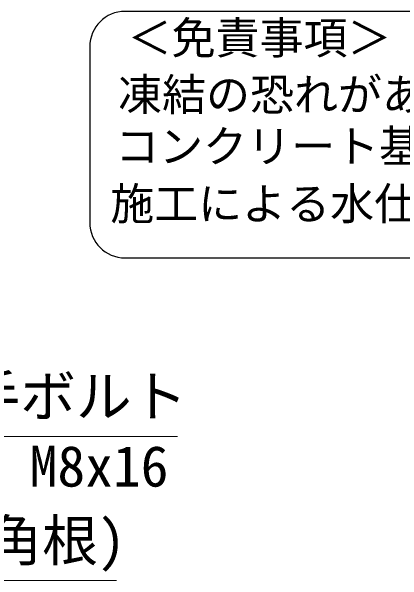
# Model space of a CAD drawing. Units: millimetres, scale not verified. Extents: x -4200 to 4200, y -2970 to 2970.
# Drawn here: x 1640 to 2101, y -2350 to -1679 of the extents above; entities that cross this region are included whole.
import ezdxf
from ezdxf.enums import TextEntityAlignment as Align

# ---------------------------------------------------------------- set-up
doc = ezdxf.new("R2010")
doc.units = ezdxf.units.MM
doc.header["$LTSCALE"] = 10
doc.layers.add('0-1_D-TTL-TXT', color=7, linetype='Continuous', lineweight=25)
doc.layers.add('0-2_D-STR-TXT', color=7, linetype='Continuous', lineweight=13)
doc.styles.add('ＭＳ ゴシック', font='')
doc.styles.get('ＭＳ ゴシック').set_extended_font_data('MS Gothic')

msp = doc.modelspace()

# ---------------------------------------------------------------- linework, layer by layer
at = {"layer": '0-1_D-TTL-TXT', "color": 2}
for p, q in [((3805.27, -1679.08), (1774.29, -1679.08)), ((1732.76, -1720.61), (1732.76, -1928.23)), ((1774.29, -1969.75), (3805.27, -1969.75))]:
    msp.add_line(p, q, dxfattribs=at)
for centre, start, end in [((1774.29, -1720.61), 90, 180), ((1774.29, -1928.23), 180, 270)]:
    msp.add_arc(centre, 41.52, start, end, dxfattribs=at)
at = {"layer": '0-2_D-STR-TXT'}
for p, q in [((1368.69, -2180.27), (1835.95, -2180.27)), ((1361.99, -2350.23), (1764.25, -2350.23))]:
    msp.add_line(p, q, dxfattribs=at)

# ---------------------------------------------------------------- texts
at = {"layer": '0-1_D-TTL-TXT', "style": 'ＭＳ ゴシック'}
for s, p in [('＜免責事項＞ \u3000\u3000', (1777.36, -1740.69)), ('凍結の恐れがある場所への設置は、内部に溜まった雨水等の凍結融解により支柱の破損や', (1766.13, -1807.54)), ('コンクリート基礎の破損の恐れがありますので施工時、水仕舞いを行ってください。', (1762.72, -1868.52)), ('施工による水仕舞い不備で起こる支柱・基礎の破損について当社は責任を負いかねます。 ', (1756.91, -1936.19))]:
    msp.add_text(s, height=37.98, dxfattribs=at).set_placement(p, align=Align.BOTTOM_LEFT)
at = {"layer": '0-2_D-STR-TXT', "style": 'ＭＳ ゴシック'}
for s, p in [('自在継手ボルト', (1388.51, -2171.37)), ('M8x16', (1661.93, -2253.81)), ('継手BN(角根)', (1381.81, -2341.33))]:
    msp.add_text(s, height=48.09, dxfattribs=at).set_placement(p, align=Align.BOTTOM_LEFT)

doc.saveas('drawing.dxf')
